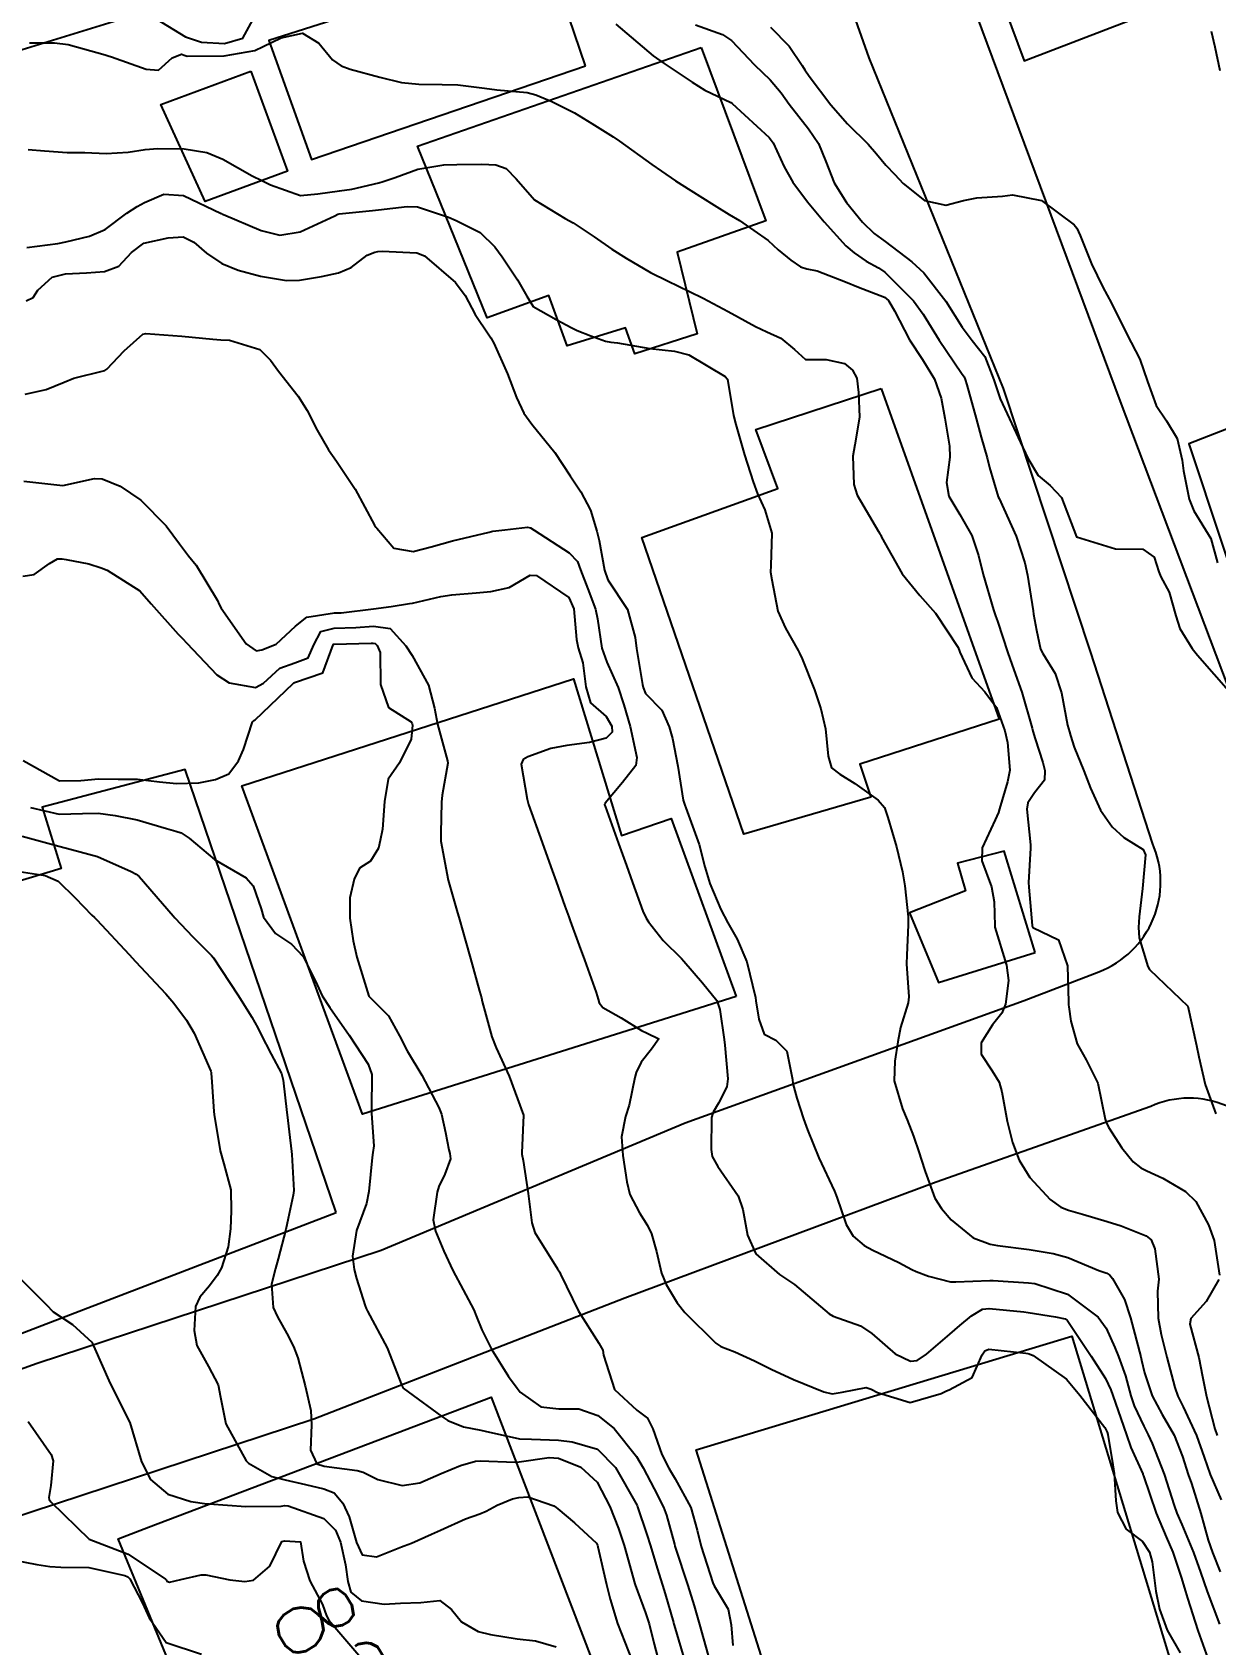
# Model space of a CAD drawing. Header units: metres. Extents: x 307586 to 320046, y 7427249 to 7434250.
# Drawn here: x 318785.1 to 318845.8, y 7428956.9 to 7429039.6 of the extents above; entities that cross this region are included whole.
import ezdxf
from ezdxf.enums import TextEntityAlignment as Align

# ---------------------------------------------------------------- set-up
doc = ezdxf.new("R2010")
doc.units = ezdxf.units.M
doc.header["$MEASUREMENT"] = 0
for name, color, linetype in [('Cotas', 45, 'Continuous'), ('Curvas de Nivel 1m', 11, 'Continuous'), ('Curvas de Nivel 5m', 15, 'Continuous'), ('Edificações', 30, 'Continuous'), ('Vias Primárias', 230, 'Continuous')]:
    doc.layers.add(name, color=color, linetype=linetype)
doc.styles.add('Style-STANDARD', font='STANDARD.shx')

msp = doc.modelspace()

# ---------------------------------------------------------------- linework, layer by layer
at = {"layer": 'Curvas de Nivel 1m', "flags": 128}
for points, elevation in [([(318791.454, 7429040.325), (318792.994, 7429039.391), (318793.817, 7429039.124), (318794.991, 7429039.045), (318795.937, 7429039.327), (318796.447, 7429040.266)], 812), ([(318784.99, 7429039.087), (318786.288, 7429039.089), (318786.989, 7429038.995), (318788.886, 7429038.459), (318788.984, 7429038.432), (318789.039, 7429038.414), (318789.199, 7429038.357), (318790.974, 7429037.726), (318791.613, 7429037.684), (318792.307, 7429038.317), (318792.802, 7429038.494), (318792.984, 7429038.428), (318793.079, 7429038.404), (318794.984, 7429038.41), (318796.555, 7429038.697), (318796.989, 7429038.9), (318797.912, 7429039.332), (318798.996, 7429039.583), (318799.835, 7429039.071), (318800.543, 7429038.217), (318800.978, 7429037.895), (318801.442, 7429037.739), (318802.97, 7429037.315), (318804.084, 7429037.055), (318804.965, 7429036.955), (318806.164, 7429036.949), (318806.965, 7429036.921), (318808.337, 7429036.751), (318808.961, 7429036.68), (318810.528, 7429036.528), (318810.958, 7429036.42), (318811.783, 7429036.082), (318812.947, 7429035.485), (318813.837, 7429034.951), (318814.935, 7429034.256), (318815.261, 7429034.037), (318816.921, 7429032.849), (318817.403, 7429032.5), (318818.136, 7429032.002), (318818.906, 7429031.503), (318820.119, 7429030.753), (318820.888, 7429030.286), (318821.413, 7429029.965), (318822.873, 7429028.944), (318823.401, 7429028.474), (318824.048, 7429027.932), (318824.538, 7429027.603), (318824.859, 7429027.496), (318825.387, 7429027.385), (318826.852, 7429026.824), (318827.507, 7429026.547), (318828.845, 7429026.035), (318829.048, 7429025.868), (318829.353, 7429025.347), (318830.123, 7429023.857), (318830.803, 7429022.836), (318831.409, 7429021.844), (318831.755, 7429020.863), (318831.938, 7429019.838), (318832.178, 7429018.406), (318832.195, 7429017.835), (318832.026, 7429016.541), (318832.141, 7429015.836), (318832.709, 7429014.902), (318833.331, 7429013.82), (318833.661, 7429012.793), (318833.9, 7429011.812), (318834.44, 7429010.009), (318834.506, 7429009.802), (318834.541, 7429009.701), (318834.639, 7429009.429), (318835.171, 7429007.795), (318835.479, 7429006.927), (318835.883, 7429005.787), (318836.411, 7429003.946), (318836.458, 7429003.781), (318836.569, 7429003.401), (318836.971, 7429002.188), (318837.076, 7429001.772), (318837.048, 7429001.27), (318836.536, 7429000.631), (318836.202, 7429000.109), (318836.148, 7428999.784), (318836.333, 7428997.954), (318836.338, 7428997.782), (318836.239, 7428996.029), (318836.252, 7428995.782), (318836.412, 7428993.822), (318836.419, 7428993.78), (318836.452, 7428993.722), (318837.766, 7428993.08), (318838.236, 7428991.753), (318838.274, 7428989.882), (318838.283, 7428989.752), (318838.295, 7428989.645), (318838.395, 7428988.917), (318838.726, 7428987.747), (318839.184, 7428986.933), (318839.778, 7428985.736), (318840.17, 7428983.897), (318840.213, 7428983.731), (318840.33, 7428983.478), (318841.013, 7428982.413), (318841.603, 7428981.711), (318841.998, 7428981.395), (318842.306, 7428981.249), (318843.119, 7428980.874), (318844.29, 7428980.178), (318844.806, 7428979.675), (318845.468, 7428978.471), (318845.748, 7428977.665), (318846.02, 7428975.887)], 813), ([(318815.07, 7429040.039), (318816.987, 7429038.418), (318817.554, 7429038.014), (318818.974, 7429037.071), (318819.634, 7429036.655), (318820.963, 7429036.017), (318821.038, 7429035.969), (318822.937, 7429034.227), (318823.14, 7429033.947), (318823.703, 7429032.721), (318824.142, 7429031.932), (318824.898, 7429030.932), (318825.749, 7429029.911), (318826.871, 7429028.675), (318827.283, 7429028.31), (318827.911, 7429027.884), (318828.53, 7429027.546), (318828.857, 7429027.32), (318830.337, 7429025.855), (318830.833, 7429025.173), (318831.641, 7429023.842), (318832.796, 7429022.141), (318832.926, 7429021.96), (318832.983, 7429021.827), (318833.062, 7429021.553), (318833.539, 7429019.818), (318833.807, 7429018.867), (318834.112, 7429017.809), (318834.237, 7429017.306), (318834.683, 7429015.801), (318834.722, 7429015.712), (318835.599, 7429013.791), (318836.05, 7429012.416), (318836.179, 7429011.785), (318836.465, 7429009.962), (318836.494, 7429009.781), (318836.635, 7429008.963), (318836.846, 7429007.998), (318836.958, 7429007.775), (318837.595, 7429006.748), (318837.927, 7429005.76), (318838.231, 7429004.102), (318838.327, 7429003.754), (318838.381, 7429003.563), (318838.565, 7429002.958), (318839.066, 7429001.745), (318839.415, 7429000.866), (318839.925, 7428999.736), (318840.514, 7428998.881), (318841.123, 7428998.338), (318842.105, 7428997.714), (318842.227, 7428997.44), (318842.076, 7428995.714), (318841.914, 7428994.262), (318841.879, 7428993.716), (318841.914, 7428993.181), (318842.344, 7428991.711), (318842.431, 7428991.56), (318844.403, 7428989.68), (318844.849, 7428987.675), (318844.964, 7428987.087), (318845.295, 7428985.671), (318845.837, 7428984.168)], 812), ([(318819.153, 7429039.998), (318820.538, 7429039.516), (318820.995, 7429039.197), (318822.18, 7429037.958), (318822.975, 7429037.19), (318823.549, 7429036.522), (318823.962, 7429035.935), (318824.944, 7429034.666), (318825.464, 7429033.915), (318825.837, 7429032.998), (318826.257, 7429031.907), (318826.898, 7429030.888), (318827.71, 7429029.888), (318828.309, 7429029.311), (318828.873, 7429028.887), (318830.255, 7429027.856), (318830.857, 7429027.291), (318831.989, 7429025.839), (318832.823, 7429024.494), (318833.338, 7429023.822), (318833.984, 7429022.991), (318834.456, 7429021.805), (318834.778, 7429020.821), (318835.251, 7429019.795), (318835.697, 7429018.847), (318836.191, 7429017.786), (318836.734, 7429016.904), (318837.34, 7429016.381), (318837.926, 7429015.762), (318838.693, 7429013.75), (318840.687, 7429013.144), (318842.089, 7429013.118), (318842.683, 7429012.715), (318842.918, 7429011.949), (318843.017, 7429011.705), (318843.448, 7429010.911), (318843.792, 7429009.693), (318843.99, 7429009.043), (318844.626, 7429008.032), (318844.9, 7429007.677), (318846.604, 7429005.727)], 811), ([(318845.598, 7429039.674), (318845.795, 7429038.872), (318846.041, 7429037.669)], 809), ([(318784.925, 7429033.617), (318785.774, 7429033.542), (318786.924, 7429033.467), (318787.834, 7429033.461), (318788.923, 7429033.412), (318790.062, 7429033.481), (318790.926, 7429033.62), (318791.582, 7429033.668), (318792.926, 7429033.645), (318794.092, 7429033.46), (318794.921, 7429033.118), (318796.42, 7429032.265), (318796.909, 7429032.028), (318797.364, 7429031.798), (318798.898, 7429031.261), (318799.785, 7429031.341), (318800.902, 7429031.496), (318801.535, 7429031.572), (318802.909, 7429031.903), (318803.132, 7429031.964), (318803.749, 7429032.177), (318804.917, 7429032.604), (318806.247, 7429032.819), (318806.92, 7429032.844), (318808.188, 7429032.86), (318808.92, 7429032.831), (318809.439, 7429032.633), (318809.948, 7429032.104), (318810.897, 7429031.039), (318812.477, 7429030.074), (318812.881, 7429029.859), (318813.959, 7429029.139), (318814.868, 7429028.505), (318815.595, 7429028.033), (318816.852, 7429027.311), (318817.713, 7429026.874), (318818.846, 7429026.331), (318819.546, 7429025.983), (318820.833, 7429025.302), (318822.235, 7429024.543), (318822.818, 7429024.266), (318823.525, 7429023.939), (318824.232, 7429023.353), (318824.802, 7429022.847), (318825.859, 7429022.853), (318826.8, 7429022.632), (318827.203, 7429022.3), (318827.422, 7429021.891), (318827.512, 7429021.159), (318827.563, 7429019.888), (318827.33, 7429018.472), (318827.22, 7429017.893), (318827.265, 7429016.428), (318827.445, 7429015.889), (318828.541, 7429014.027), (318828.631, 7429013.871), (318828.652, 7429013.83), (318828.692, 7429013.742), (318829.745, 7429011.859), (318830.656, 7429010.749), (318831.469, 7429009.842), (318832.625, 7429008.084), (318832.687, 7429007.892), (318832.704, 7429007.829), (318833.32, 7429006.529), (318833.986, 7429005.809), (318834.591, 7429005.004), (318835.015, 7429003.796), (318835.162, 7429003.199), (318835.278, 7429001.793), (318835.154, 7429001.184), (318834.743, 7428999.798), (318834.696, 7428999.623), (318834.517, 7428999.237), (318833.855, 7428997.81), (318833.831, 7428997.145), (318834.331, 7428995.802), (318834.471, 7428995.038), (318834.501, 7428993.8), (318834.512, 7428993.739), (318835.106, 7428991.793), (318835.212, 7428991.001), (318835.048, 7428989.794), (318834.861, 7428989.333), (318834.392, 7428988.734), (318833.806, 7428987.809), (318833.795, 7428987.226), (318834.369, 7428986.373), (318834.728, 7428985.796), (318834.855, 7428985.295), (318835.134, 7428983.792), (318835.412, 7428982.699), (318835.753, 7428981.786), (318836.3, 7428980.904), (318837.339, 7428979.764), (318837.895, 7428979.372), (318838.278, 7428979.226), (318838.998, 7428979.02), (318840.272, 7428978.638), (318840.979, 7428978.428), (318842.265, 7428977.909), (318842.521, 7428977.697), (318842.712, 7428977.242), (318842.914, 7428975.693), (318842.85, 7428975.078), (318842.874, 7428973.693), (318843.041, 7428972.856), (318843.331, 7428971.689), (318843.729, 7428970.125), (318843.892, 7428969.683), (318844.158, 7428969.145), (318844.851, 7428967.673), (318845.244, 7428966.557), (318845.546, 7428965.666), (318846.104, 7428964.38)], 814), ([(318784.827, 7429025.846), (318785.194, 7429026.032), (318785.423, 7429026.394), (318786.164, 7429027.066), (318786.846, 7429027.234), (318787.917, 7429027.294), (318788.848, 7429027.363), (318789.579, 7429027.622), (318790.236, 7429028.339), (318790.868, 7429028.808), (318792.102, 7429029.087), (318792.871, 7429029.132), (318793.426, 7429028.859), (318794.073, 7429028.292), (318794.855, 7429027.763), (318795.698, 7429027.424), (318796.846, 7429027.115), (318798.181, 7429026.902), (318798.843, 7429026.921), (318799.965, 7429027.1), (318800.849, 7429027.297), (318801.492, 7429027.565), (318802.314, 7429028.195), (318802.705, 7429028.351), (318802.865, 7429028.38), (318803.081, 7429028.403), (318804.865, 7429028.321), (318805.248, 7429028.156), (318806.843, 7429026.794), (318807.343, 7429026.132), (318807.859, 7429025.16), (318808.555, 7429024.114), (318808.663, 7429023.964), (318808.809, 7429023.686), (318809.518, 7429022.103), (318809.97, 7429020.903), (318810.352, 7429020.094), (318810.757, 7429019.534), (318811.947, 7429018.078), (318812.725, 7429016.883), (318813.266, 7429016.062), (318813.762, 7429015.112), (318814.085, 7429014.049), (318814.207, 7429013.566), (318814.482, 7429012.043), (318814.665, 7429011.543), (318815.668, 7429010.03), (318816.066, 7429008.588), (318816.128, 7429008.025), (318816.43, 7429006.187), (318816.471, 7429006.021), (318816.59, 7429005.715), (318817.429, 7429004.855), (318817.798, 7429004.002), (318817.982, 7429003.413), (318818.254, 7429001.994), (318818.527, 7429000.254), (318818.598, 7428999.989), (318818.66, 7428999.85), (318819.345, 7428997.982), (318819.637, 7428996.827), (318819.886, 7428995.976), (318820.46, 7428994.643), (318820.819, 7428993.966), (318821.289, 7428993.117), (318821.789, 7428991.956), (318822.227, 7428990.131), (318822.255, 7428989.951), (318822.394, 7428989.027), (318822.683, 7428988.242), (318823.28, 7428987.937), (318823.831, 7428987.384), (318824.135, 7428985.923), (318824.152, 7428985.716), (318824.349, 7428984.97), (318824.684, 7428983.916), (318824.891, 7428983.351), (318825.485, 7428981.908), (318826.287, 7428980.203), (318826.406, 7428979.898), (318826.875, 7428978.497), (318827.245, 7428977.885), (318827.802, 7428977.421), (318828.256, 7428977.168), (318829.573, 7428976.533), (318830.246, 7428976.187), (318830.472, 7428976.074), (318831.095, 7428975.837), (318832.239, 7428975.556), (318832.501, 7428975.555), (318834.24, 7428975.62), (318834.425, 7428975.614), (318836.239, 7428975.495), (318836.55, 7428975.464), (318838.23, 7428974.92), (318839.799, 7428973.734), (318840.207, 7428973.176), (318840.662, 7428972.188), (318840.847, 7428971.72), (318841.202, 7428970.738), (318841.484, 7428969.71), (318841.65, 7428969.199), (318842.147, 7428968.143), (318842.374, 7428967.698), (318842.57, 7428967.265), (318843.185, 7428965.689), (318843.697, 7428964.086), (318843.837, 7428963.683), (318844.087, 7428963.099), (318844.692, 7428961.674), (318845.058, 7428960.67), (318845.398, 7428959.666), (318846.026, 7428957.994)], 816), ([(318784.773, 7429021.074), (318785.857, 7429021.309), (318786.783, 7429021.687), (318787.279, 7429021.879), (318788.792, 7429022.264), (318788.859, 7429022.283), (318788.958, 7429022.348), (318789.847, 7429023.295), (318790.811, 7429024.148), (318790.956, 7429024.184), (318792.81, 7429024.036), (318794.402, 7429023.879), (318794.809, 7429023.855), (318795.25, 7429023.834), (318796.804, 7429023.365), (318797.354, 7429022.807), (318797.764, 7429022.245), (318798.774, 7429020.957), (318799.237, 7429020.225), (318799.748, 7429019.225), (318800.324, 7429018.214), (318800.734, 7429017.632), (318801.696, 7429016.2), (318802.695, 7429014.351), (318802.759, 7429014.254), (318802.806, 7429014.188), (318803.682, 7429013.174), (318804.681, 7429013.005), (318805.596, 7429013.239), (318806.687, 7429013.543), (318808.566, 7429013.986), (318808.692, 7429014.023), (318808.763, 7429014.038), (318809.382, 7429014.103), (318810.539, 7429014.247), (318810.694, 7429014.21), (318810.886, 7429014.088), (318812.681, 7429012.927), (318813.095, 7429012.482), (318813.263, 7429012.061), (318813.631, 7429011.082), (318814.031, 7429010.049), (318814.134, 7429009.544), (318814.353, 7429008.044), (318814.612, 7429007.333), (318815.191, 7429006.034), (318815.477, 7429005.138), (318815.806, 7429004.028), (318816.137, 7429002.444), (318816.085, 7429002.025), (318815.418, 7429001.153), (318814.524, 7429000.097), (318814.497, 7429000.067), (318814.488, 7429000.041), (318814.494, 7429000.012), (318814.522, 7428999.933), (318815.207, 7428998.033), (318815.612, 7428996.902), (318815.927, 7428996.025), (318816.458, 7428994.556), (318816.628, 7428994.191), (318816.735, 7428994.016), (318817.489, 7428993.05), (318818.434, 7428992.129), (318818.563, 7428991.989), (318819.516, 7428990.879), (318820.249, 7428989.972), (318820.398, 7428989.506), (318820.623, 7428987.968), (318820.664, 7428987.681), (318820.815, 7428985.965), (318820.764, 7428985.551), (318820.34, 7428984.712), (318820.057, 7428984.252), (318819.981, 7428983.974), (318819.958, 7428982.332), (318820.016, 7428981.973), (318820.305, 7428981.458), (318821.336, 7428979.954), (318821.587, 7428979.261), (318821.828, 7428977.947), (318822.249, 7428976.983), (318823.467, 7428975.928), (318824.228, 7428975.406), (318826.004, 7428973.902), (318826.212, 7428973.788), (318827.621, 7428973.292), (318828.203, 7428972.907), (318829.395, 7428971.858), (318830.187, 7428971.475), (318830.52, 7428971.513), (318831.002, 7428971.838), (318832.203, 7428972.859), (318832.708, 7428973.315), (318833.306, 7428973.809), (318833.875, 7428974.146), (318834.219, 7428974.191), (318835.989, 7428974.01), (318836.216, 7428973.98), (318837.615, 7428973.759), (318838.117, 7428973.657), (318838.211, 7428973.582), (318839.45, 7428971.737), (318840.176, 7428970.597), (318840.459, 7428970.017), (318840.559, 7428969.724), (318840.97, 7428968.537), (318841.257, 7428967.713), (318841.481, 7428967.054), (318842.086, 7428965.701), (318842.097, 7428965.675), (318842.121, 7428965.604), (318842.776, 7428963.693), (318843.295, 7428962.474), (318843.628, 7428961.684), (318844.054, 7428960.4), (318844.278, 7428959.678), (318844.386, 7428959.33), (318844.913, 7428957.671), (318845.435, 7428956.24)], 817), ([(318784.716, 7429016.598), (318786.713, 7429016.38), (318788.335, 7429016.74), (318788.719, 7429016.726), (318789.645, 7429016.341), (318790.706, 7429015.624), (318792.008, 7429014.317), (318792.684, 7429013.384), (318793.154, 7429012.78), (318793.554, 7429012.297), (318794.646, 7429010.485), (318794.728, 7429010.279), (318794.831, 7429010.088), (318796.105, 7429008.265), (318796.618, 7429007.913), (318796.917, 7429007.957), (318797.642, 7429008.245), (318798.632, 7429009.172), (318799.221, 7429009.64), (318800.639, 7429009.848), (318800.99, 7429009.856), (318802.642, 7429010.062), (318803.55, 7429010.176), (318804.48, 7429010.327), (318804.646, 7429010.357), (318806.101, 7429010.695), (318806.653, 7429010.785), (318807.9, 7429010.875), (318808.655, 7429010.94), (318809.604, 7429011.155), (318810.668, 7429011.791), (318810.991, 7429011.764), (318812.651, 7429010.639), (318812.915, 7429010.066), (318813.051, 7429008.487), (318813.129, 7429008.062), (318813.375, 7429007.295), (318813.534, 7429006.056), (318813.77, 7429005.237), (318814.578, 7429004.546), (318814.854, 7429004.037), (318814.876, 7429003.73), (318814.567, 7429003.432), (318813.709, 7429003.197), (318812.563, 7429003.054), (318811.734, 7429002.906), (318810.557, 7429002.478), (318810.308, 7429002.34), (318810.22, 7429002.093), (318810.526, 7429000.294), (318810.566, 7429000.09), (318810.585, 7429000.026), (318811.285, 7428998.082), (318811.732, 7428996.83), (318812.004, 7428996.075), (318812.46, 7428994.805), (318812.654, 7428994.267), (318812.727, 7428994.066), (318813.182, 7428992.801), (318813.456, 7428992.055), (318814.062, 7428990.392), (318814.163, 7428990.044), (318814.216, 7428989.858), (318814.399, 7428989.615), (318815.336, 7428989.088), (318816.387, 7428988.434), (318816.676, 7428988.306), (318817.278, 7428988.007), (318816.9, 7428987.487), (318816.365, 7428986.811), (318816.102, 7428986.277), (318816.035, 7428986.023), (318815.749, 7428984.615), (318815.568, 7428984.028), (318815.359, 7428982.993), (318815.431, 7428982.029), (318815.636, 7428980.683), (318815.787, 7428980.025), (318816.274, 7428979.08), (318816.691, 7428978.438), (318816.898, 7428978.01), (318817.151, 7428977.105), (318817.414, 7428976.002), (318817.641, 7428975.412), (318818.218, 7428974.478), (318818.613, 7428973.986), (318820.197, 7428972.4), (318820.46, 7428972.231), (318821.165, 7428971.955), (318822.186, 7428971.504), (318823.041, 7428971.07), (318824.172, 7428970.535), (318825.739, 7428969.904), (318826.162, 7428969.807), (318826.678, 7428969.892), (318827.911, 7428970.129), (318828.165, 7428970.042), (318828.491, 7428969.867), (318830.158, 7428969.369), (318831.757, 7428969.826), (318832.028, 7428969.959), (318832.166, 7428970.004), (318833.343, 7428970.641), (318833.856, 7428971.803), (318833.984, 7428972.013), (318834.196, 7428972.096), (318836.088, 7428971.887), (318836.194, 7428971.867), (318836.266, 7428971.851), (318836.464, 7428971.776), (318838.175, 7428970.553), (318838.867, 7428969.743), (318840.146, 7428968.082), (318840.263, 7428967.848), (318840.297, 7428967.728), (318840.563, 7428966.159), (318840.619, 7428965.723), (318840.703, 7428964.322), (318840.797, 7428963.719), (318841.236, 7428962.864), (318842.078, 7428962.234), (318842.433, 7428961.696), (318842.572, 7428961.189), (318842.768, 7428959.693), (318842.957, 7428958.768), (318843.338, 7428957.687), (318844.011, 7428956.525)], 818), ([(318784.663, 7429011.735), (318785.246, 7429011.812), (318786.025, 7429012.386), (318786.442, 7429012.616), (318786.675, 7429012.619), (318786.886, 7429012.588), (318788.034, 7429012.36), (318788.67, 7429012.162), (318788.98, 7429012.035), (318790.653, 7429010.988), (318791.243, 7429010.324), (318792.627, 7429008.759), (318792.853, 7429008.534), (318793.074, 7429008.303), (318794.599, 7429006.678), (318795.246, 7429006.273), (318796.591, 7429006.029), (318797.005, 7429006.254), (318797.83, 7429007.016), (318798.609, 7429007.282), (318799.288, 7429007.548), (318799.576, 7429008.22), (318799.944, 7429008.903), (318800.631, 7429009.067), (318801.736, 7429009.095), (318802.633, 7429009.178), (318803.497, 7429009.043), (318804.306, 7429008.165), (318804.615, 7429007.662), (318805.462, 7429006.151), (318805.763, 7429004.967), (318805.926, 7429004.146), (318806.439, 7429002.257), (318806.452, 7429002.141), (318806.167, 7429000.505), (318806.127, 7429000.144), (318806.095, 7428998.556), (318806.092, 7428998.144), (318806.473, 7428996.14), (318806.912, 7428994.588), (318807.042, 7428994.131), (318807.352, 7428993.036), (318807.609, 7428992.122), (318808.072, 7428990.451), (318808.173, 7428990.113), (318808.221, 7428989.933), (318808.394, 7428989.245), (318808.708, 7428988.107), (318808.938, 7428987.541), (318809.59, 7428986.098), (318810.333, 7428984.09), (318810.247, 7428982.158), (318810.252, 7428982.091), (318810.308, 7428981.765), (318810.564, 7428980.086), (318810.754, 7428978.569), (318810.92, 7428978.08), (318812.074, 7428976.223), (318812.178, 7428976.061), (318812.198, 7428976.026), (318812.232, 7428975.942), (318813.146, 7428974.051), (318814.197, 7428972.411), (318814.399, 7428972.038), (318814.442, 7428971.784), (318815, 7428970.032), (318816.152, 7428968.973), (318816.693, 7428968.557), (318816.964, 7428968.008), (318817.424, 7428966.7), (318817.791, 7428965.995), (318817.905, 7428965.787), (318818.107, 7428965.446), (318818.907, 7428963.982), (318819.245, 7428962.815), (318819.445, 7428961.976), (318820.045, 7428960.109), (318820.112, 7428959.969), (318820.837, 7428958.764), (318820.979, 7428957.956), (318821.065, 7428956.897)], 819), ([(318785.048, 7428999.864), (318786.514, 7428999.533), (318787.715, 7428999.562), (318788.515, 7428999.584), (318789.385, 7428999.47), (318790.512, 7428999.244), (318792.026, 7428998.797), (318792.506, 7428998.666), (318792.781, 7428998.581), (318793.191, 7428998.3), (318794.487, 7428997.211), (318796.11, 7428996.264), (318796.469, 7428995.863), (318796.871, 7428994.668), (318796.998, 7428994.252), (318797.607, 7428993.405), (318798.439, 7428992.872), (318799.038, 7428992.224), (318799.668, 7428990.963), (318800.011, 7428990.214), (318800.397, 7428989.624), (318801.398, 7428988.2), (318802.361, 7428986.718), (318802.552, 7428986.187), (318802.535, 7428984.387), (318802.536, 7428984.187), (318802.656, 7428982.524), (318802.605, 7428982.186), (318802.565, 7428981.931), (318802.408, 7428980.188), (318802.277, 7428979.571), (318801.769, 7428978.187), (318801.569, 7428976.865), (318801.645, 7428976.189), (318801.769, 7428975.728), (318802.214, 7428974.326), (318802.269, 7428974.179), (318802.34, 7428974.05), (318803.339, 7428972.169), (318804.098, 7428970.227), (318804.12, 7428970.16), (318804.162, 7428970.096), (318804.413, 7428969.905), (318806.148, 7428968.643), (318806.453, 7428968.443), (318807.255, 7428968.123), (318808.14, 7428967.936), (318808.36, 7428967.887), (318810.134, 7428967.501), (318810.741, 7428967.474), (318812.133, 7428967.431), (318812.832, 7428967.354), (318814.127, 7428966.973), (318815.055, 7428966.031), (318816.095, 7428964.197), (318816.154, 7428964.079), (318816.181, 7428964.019), (318816.662, 7428962.595), (318816.845, 7428962.008), (318817.188, 7428960.871), (318817.453, 7428959.999), (318817.591, 7428959.549), (318818.024, 7428958.084), (318818.05, 7428957.99), (318818.062, 7428957.95), (318818.635, 7428955.984)], 821), ([(318784.628, 7428998.399), (318786.495, 7428997.884), (318787.146, 7428997.718), (318788.488, 7428997.355), (318790.218, 7428996.592), (318790.475, 7428996.451), (318790.628, 7428996.328), (318791.818, 7428994.957), (318792.373, 7428994.311), (318792.452, 7428994.223), (318793.383, 7428993.236), (318794.333, 7428992.281), (318794.431, 7428992.165), (318795.685, 7428990.267), (318796.392, 7428989.127), (318796.71, 7428988.579), (318796.866, 7428988.253), (318797.394, 7428987.219), (318797.918, 7428986.237), (318798.014, 7428985.899), (318798.191, 7428984.232), (318798.208, 7428984.108), (318798.323, 7428983.239), (318798.441, 7428982.229), (318798.455, 7428982.084), (318798.548, 7428980.227), (318798.522, 7428979.986), (318798.269, 7428978.8), (318798.138, 7428978.232), (318797.756, 7428976.722), (318797.61, 7428976.239), (318797.404, 7428975.422), (318797.501, 7428974.241), (318797.724, 7428973.753), (318798.2, 7428972.899), (318798.536, 7428972.227), (318798.752, 7428971.657), (318799.144, 7428970.22), (318799.42, 7428968.948), (318799.46, 7428968.217), (318799.416, 7428966.925), (318799.73, 7428966.214), (318800.112, 7428966.092), (318801.808, 7428965.883), (318802.109, 7428965.794), (318802.865, 7428965.413), (318804.102, 7428965.106), (318805.008, 7428965.247), (318806.109, 7428965.726), (318807.102, 7428966.125), (318807.876, 7428966.354), (318808.117, 7428966.369), (318809.898, 7428966.31), (318810.116, 7428966.322), (318811.644, 7428966.543), (318812.12, 7428966.508), (318813.275, 7428966.048), (318814.105, 7428965.276), (318814.756, 7428964.033), (318815.202, 7428962.909), (318815.491, 7428962.026), (318816.044, 7428960.062), (318816.059, 7428960.02), (318816.593, 7428958.576), (318816.771, 7428958.009), (318817.035, 7428956.977), (318817.286, 7428956.001)], 822), ([(318784.476, 7428996.592), (318785.801, 7428996.387), (318786.47, 7428996.098), (318787.333, 7428995.238), (318788.195, 7428994.354), (318788.327, 7428994.227), (318788.45, 7428994.104), (318790.103, 7428992.333), (318790.428, 7428991.982), (318791.982, 7428990.314), (318792.398, 7428989.834), (318793.058, 7428988.969), (318793.44, 7428988.294), (318794.29, 7428986.345), (318794.314, 7428986.281), (318794.317, 7428986.245), (318794.348, 7428985.806), (318794.457, 7428984.279), (318794.473, 7428984.137), (318794.768, 7428982.275), (318794.97, 7428981.606), (318795.323, 7428980.27), (318795.346, 7428979.195), (318795.303, 7428978.27), (318795.179, 7428977.341), (318794.837, 7428976.274), (318794.623, 7428975.882), (318794.224, 7428975.349), (318793.739, 7428974.764), (318793.506, 7428974.287), (318793.44, 7428973.048), (318793.582, 7428972.286), (318794.177, 7428971.207), (318794.679, 7428970.275), (318794.793, 7428969.638), (318795.07, 7428968.271), (318796.115, 7428966.37), (318796.224, 7428966.258), (318797.431, 7428965.565), (318798.105, 7428965.396), (318799.157, 7428965.165), (318800.1, 7428964.929), (318800.619, 7428964.723), (318801.072, 7428964.195), (318801.399, 7428963.503), (318801.774, 7428962.184), (318802.064, 7428961.553), (318802.786, 7428961.449), (318804.07, 7428961.957), (318804.218, 7428962.011), (318804.585, 7428962.155), (318805.615, 7428962.607), (318806.08, 7428962.816), (318807.365, 7428963.4), (318808.088, 7428963.659), (318808.415, 7428963.782), (318808.989, 7428964.101), (318809.771, 7428964.418), (318810.097, 7428964.499), (318810.547, 7428964.533), (318811.887, 7428964.063), (318812.009, 7428963.979), (318812.091, 7428963.91), (318812.949, 7428963.187), (318814.074, 7428962.145), (318814.127, 7428962.039), (318814.148, 7428961.963), (318814.584, 7428960.035), (318814.783, 7428959.285), (318815.157, 7428958.029), (318815.903, 7428956.112)], 823), ([(318784.229, 7428976.02), (318785.851, 7428974.384), (318786.207, 7428974.017), (318787.198, 7428973.365), (318788.194, 7428972.453), (318788.244, 7428972.349), (318788.28, 7428972.261), (318789.141, 7428970.34), (318790.143, 7428968.33), (318790.748, 7428966.32), (318791.201, 7428965.41), (318792.097, 7428964.663), (318793.269, 7428964.288), (318794.092, 7428964.172), (318794.212, 7428964.159), (318796.091, 7428964.022), (318797.912, 7428964.054), (318798.091, 7428964.073), (318798.258, 7428964.062), (318800.085, 7428963.42), (318800.695, 7428962.817), (318800.939, 7428962.197), (318801.21, 7428961.038), (318801.32, 7428960.191), (318801.48, 7428959.631), (318802.033, 7428959.194), (318803.179, 7428959.021), (318804.032, 7428959.067), (318805.068, 7428959.114), (318806.034, 7428959.211), (318806.648, 7428958.75), (318807.161, 7428958.123), (318808.016, 7428957.626), (318808.648, 7428957.469), (318810.01, 7428957.246), (318810.947, 7428957.138), (318812.005, 7428956.838)], 824), ([(318845.986, 7428975.663), (318845.346, 7428974.549), (318844.558, 7428973.677), (318844.501, 7428973.386), (318844.971, 7428971.672), (318845.157, 7428970.691), (318845.362, 7428969.668), (318845.793, 7428968.017), (318845.914, 7428967.662)], 813), ([(318784.052, 7428961.305), (318785.373, 7428961.063), (318786.049, 7428960.946), (318786.597, 7428960.92), (318788.048, 7428960.906), (318789.887, 7428960.489), (318790.044, 7428960.423), (318790.148, 7428960.328), (318790.792, 7428959.08), (318791.13, 7428958.313), (318792.004, 7428957.063), (318793.823, 7428956.454)], 826)]:
    msp.add_lwpolyline(points, dxfattribs=dict(at, elevation=elevation))
at = {"layer": 'Curvas de Nivel 5m', "flags": 128}
for points, elevation in [([(318823.002, 7429039.88), (318823.961, 7429038.904), (318824.631, 7429037.925), (318824.761, 7429037.704), (318824.978, 7429037.38), (318826.101, 7429035.909), (318826.948, 7429034.926), (318828.01, 7429033.889), (318828.441, 7429033.397), (318828.922, 7429032.803), (318829.384, 7429032.332), (318829.806, 7429031.861), (318830.9, 7429030.998), (318831.983, 7429030.753), (318832.9, 7429030.997), (318833.587, 7429031.136), (318834.904, 7429031.224), (318835.416, 7429031.284), (318836.901, 7429030.994), (318838.573, 7429029.755), (318838.707, 7429029.578), (318838.877, 7429029.196), (318839.466, 7429027.744), (318840.042, 7429026.547), (318840.493, 7429025.733), (318840.832, 7429025.026), (318841.492, 7429023.723), (318841.945, 7429022.86), (318842.339, 7429021.715), (318842.775, 7429020.493), (318843.316, 7429019.702), (318843.862, 7429018.801), (318844.104, 7429017.69), (318844.184, 7429017.135), (318844.464, 7429015.684), (318844.714, 7429015.086), (318845.578, 7429013.671), (318845.927, 7429012.421)], 810), ([(318784.865, 7429028.596), (318786.453, 7429028.798), (318786.868, 7429028.876), (318788.077, 7429029.161), (318788.874, 7429029.516), (318789.996, 7429030.343), (318790.527, 7429030.696), (318790.891, 7429030.899), (318791.894, 7429031.324), (318792.897, 7429031.25), (318794.83, 7429030.335), (318794.883, 7429030.305), (318794.952, 7429030.279), (318796.875, 7429029.46), (318797.843, 7429029.221), (318798.875, 7429029.396), (318800.65, 7429030.213), (318800.806, 7429030.289), (318800.884, 7429030.306), (318802.591, 7429030.489), (318802.888, 7429030.522), (318804.37, 7429030.689), (318804.891, 7429030.669), (318806.49, 7429030.144), (318806.881, 7429029.976), (318808.105, 7429029.352), (318808.868, 7429028.627), (318809.234, 7429028.106), (318810.021, 7429026.923), (318810.498, 7429026.093), (318810.828, 7429025.568), (318812.005, 7429024.894), (318812.817, 7429024.466), (318813.081, 7429024.331), (318813.794, 7429024.055), (318814.543, 7429023.777), (318814.81, 7429023.726), (318815.147, 7429023.699), (318816.807, 7429023.406), (318818.075, 7429023.27), (318818.804, 7429023.086), (318820.683, 7429021.971), (318820.791, 7429021.831), (318821.109, 7429019.967), (318821.215, 7429019.509), (318821.674, 7429017.961), (318822.109, 7429016.576), (318822.34, 7429015.954), (318822.711, 7429015.129), (318823.075, 7429013.944), (318823.012, 7429012.28), (318823.005, 7429011.945), (318823.073, 7429011.538), (318823.38, 7429009.939), (318823.766, 7429009.065), (318824.421, 7429007.923), (318824.491, 7429007.791), (318824.619, 7429007.5), (318825.25, 7429005.914), (318825.574, 7429004.925), (318825.82, 7429003.908), (318825.954, 7429002.511), (318826.121, 7429001.904), (318826.548, 7429001.583), (318827.319, 7429001.11), (318828.529, 7429000.25), (318828.844, 7428999.867), (318829.023, 7428999.36), (318829.461, 7428997.86), (318829.77, 7428996.577), (318829.89, 7428995.856), (318830.051, 7428994.262), (318830.062, 7428993.854), (318829.986, 7428992.306), (318829.97, 7428991.855), (318830.098, 7428990.163), (318830.067, 7428989.853), (318829.661, 7428988.587), (318829.536, 7428987.858), (318829.369, 7428986.864), (318829.342, 7428985.86), (318829.77, 7428984.427), (318830.006, 7428983.853), (318830.325, 7428983.015), (318830.629, 7428982.158), (318830.733, 7428981.844), (318830.933, 7428981.211), (318831.431, 7428979.833), (318831.764, 7428979.314), (318832.272, 7428978.726), (318833.398, 7428977.809), (318834.26, 7428977.48), (318834.646, 7428977.409), (318836.257, 7428977.204), (318837.499, 7428977.005), (318838.253, 7428976.796), (318839.845, 7428976.136), (318840.245, 7428975.987), (318840.406, 7428975.889), (318840.533, 7428975.726), (318841.154, 7428974.643), (318841.463, 7428973.711), (318841.619, 7428973.12), (318841.99, 7428971.703), (318842.029, 7428971.541), (318842.181, 7428970.884), (318842.576, 7428969.696), (318843.093, 7428968.751), (318843.701, 7428967.684), (318844.132, 7428966.589), (318844.42, 7428965.677), (318844.59, 7428965.202), (318845.075, 7428963.67), (318845.446, 7428962.3), (318845.662, 7428961.664), (318846.058, 7428960.674)], 815), ([(318784.674, 7429002.276), (318786.536, 7429001.248), (318787.635, 7429001.265), (318788.538, 7429001.344), (318789.548, 7429001.33), (318790.538, 7429001.318), (318791.666, 7429001.189), (318792.535, 7429001.095), (318793.69, 7429001.138), (318794.538, 7429001.3), (318795.214, 7429001.602), (318795.719, 7429002.268), (318795.972, 7429002.853), (318796.434, 7429004.261), (318796.509, 7429004.325), (318796.574, 7429004.372), (318798.516, 7429006.231), (318798.557, 7429006.267), (318798.594, 7429006.276), (318800.043, 7429006.774), (318800.576, 7429008.21), (318800.591, 7429008.243), (318800.623, 7429008.25), (318802.516, 7429008.299), (318802.624, 7429008.302), (318802.724, 7429008.289), (318802.82, 7429008.187), (318802.983, 7429007.819), (318803.003, 7429006.184), (318803.408, 7429005.005), (318804.574, 7429004.269), (318804.625, 7429004.159), (318804.633, 7429004.099), (318804.565, 7429003.379), (318803.97, 7429002.169), (318803.399, 7429001.318), (318803.199, 7429000.18), (318803.095, 7428998.767), (318802.989, 7428998.183), (318802.894, 7428997.787), (318802.487, 7428997.124), (318801.923, 7428996.754), (318801.64, 7428996.198), (318801.431, 7428995.232), (318801.418, 7428994.2), (318801.605, 7428993.035), (318801.793, 7428992.196), (318802.403, 7428990.19), (318803.411, 7428989.193), (318803.972, 7428988.166), (318804.371, 7428987.387), (318805.118, 7428986.152), (318805.989, 7428984.491), (318806.119, 7428984.142), (318806.324, 7428983.208), (318806.501, 7428982.324), (318806.549, 7428982.136), (318806.582, 7428981.863), (318806.297, 7428981.077), (318805.996, 7428980.435), (318805.91, 7428980.144), (318805.694, 7428978.721), (318805.82, 7428978.144), (318806.248, 7428977.127), (318806.716, 7428976.133), (318807.243, 7428975.144), (318807.777, 7428974.117), (318807.909, 7428973.814), (318808.203, 7428973.089), (318808.69, 7428972.105), (318809.564, 7428970.704), (318810, 7428970.092), (318810.161, 7428969.897), (318811.226, 7428969.146), (318812.153, 7428969.039), (318813.164, 7428969.038), (318814.149, 7428968.697), (318814.987, 7428968.032), (318816.121, 7428966.589), (318816.472, 7428966.015), (318817.038, 7428964.941), (318817.512, 7428963.999), (318817.671, 7428963.579), (318818.074, 7428962.092), (318818.1, 7428961.99), (318818.115, 7428961.946), (318818.757, 7428959.983), (318819.077, 7428958.935), (318819.353, 7428957.977), (318819.882, 7428956.084)], 820), ([(318784.93, 7428968.392), (318786.118, 7428966.688), (318786.204, 7428966.379), (318786.1, 7428965.104), (318785.991, 7428964.484), (318786.014, 7428964.381), (318786.091, 7428964.275), (318788.063, 7428962.35), (318790.062, 7428961.586), (318791.977, 7428960.301), (318792.006, 7428960.264), (318792.042, 7428960.199), (318792.184, 7428960.156), (318792.759, 7428960.293), (318793.8, 7428960.529), (318794.047, 7428960.529), (318795.273, 7428960.268), (318796.042, 7428960.176), (318796.488, 7428960.253), (318797.331, 7428960.964), (318797.943, 7428962.232), (318798.073, 7428962.266), (318798.904, 7428962.222), (318799.047, 7428961.231), (318799.374, 7428960.217), (318800.031, 7428959.012), (318800.237, 7428958.419), (318800.342, 7428958.205), (318801.995, 7428956.286)], 825)]:
    msp.add_lwpolyline(points, dxfattribs=dict(at, elevation=elevation))
at = {"layer": 'Edificações'}
for points in [[(318860.47, 7429030.551), (318870.774, 7429034.672), (318867.385, 7429040.63), (318862.215, 7429054.281), (318859.232, 7429053.317), (318855.503, 7429062.519), (318856.639, 7429063.47), (318854.621, 7429068.772), (318848.084, 7429066.537), (318846.724, 7429069.955), (318857.692, 7429074.206), (318856.244, 7429078.469), (318855.016, 7429078.075), (318853.086, 7429083.114), (318823.466, 7429071.761), (318828.592, 7429058.335), (318834.385, 7429042.53), (318836, 7429038.161), (318845.413, 7429041.784), (318843.255, 7429047.268), (318852.841, 7429050.812), (318856.329, 7429042.073), (318860.47, 7429030.551)], [(318793.515, 7429041.493), (318790.421, 7429049.97), (318772.856, 7429044.521), (318775.716, 7429036.002), (318793.515, 7429041.493)], [(318813.515, 7429037.904), (318811.529, 7429043.748), (318797.267, 7429039.208), (318799.461, 7429033.103), (318813.515, 7429037.904)], [(318819.451, 7429038.85), (318822.765, 7429029.954), (318818.208, 7429028.351), (318819.244, 7429024.162), (318816.034, 7429023.127), (318815.568, 7429024.472), (318812.564, 7429023.541), (318811.632, 7429026.127), (318808.474, 7429024.989), (318804.901, 7429033.782), (318819.451, 7429038.85)], [(318796.348, 7429037.637), (318798.227, 7429032.5), (318794.007, 7429030.952), (318791.732, 7429035.925), (318796.348, 7429037.637)], [(318828.667, 7429021.363), (318834.722, 7429004.395), (318827.589, 7429002.089), (318828.153, 7429000.397), (318821.636, 7428998.5), (318816.401, 7429013.725), (318823.381, 7429016.237), (318822.252, 7429019.261), (318828.667, 7429021.363)], [(318862.135, 7429018.245), (318854.961, 7429015.841), (318852.74, 7429021.758), (318844.455, 7429018.522), (318851.305, 7428997.887), (318864.218, 7429003.018), (318863.338, 7429006.716), (318866.254, 7429007.826), (318862.135, 7429018.245)], [(318821.247, 7428990.181), (318802.082, 7428984.144), (318795.88, 7429000.984), (318812.898, 7429006.465), (318815.363, 7428998.442), (318817.908, 7428999.316), (318821.247, 7428990.181)], [(318800.721, 7428979.113), (318792.984, 7429001.815), (318785.65, 7428999.883), (318786.617, 7428996.744), (318777.832, 7428994.087), (318772.349, 7429005.05), (318768.964, 7429004.406), (318772.994, 7428991.686), (318768.239, 7428989.915), (318768.964, 7428987.5), (318766.788, 7428986.856), (318765.66, 7428989.915), (318761.227, 7428988.949), (318761.145, 7428985.212), (318767.431, 7428969.272), (318769.849, 7428967.259), (318800.721, 7428979.113)], [(318836.571, 7428992.433), (318834.988, 7428997.639), (318832.586, 7428997.026), (318832.995, 7428995.597), (318830.134, 7428994.474), (318831.616, 7428990.902), (318836.571, 7428992.433)], [(318877.845, 7428872.606), (318851.448, 7428864.206), (318840.819, 7428896.64), (318854.017, 7428900.957), (318851.448, 7428908.774), (318839.417, 7428905.04), (318827.961, 7428939.187), (318819.188, 7428966.939), (318838.46, 7428972.772), (318857.283, 7428910.722), (318856.652, 7428910.484), (318859.373, 7428902.609), (318867.536, 7428905.263), (318877.845, 7428872.606)], [(318791.099, 7428962.964), (318808.671, 7428969.632), (318816.268, 7428949.857), (318812.047, 7428947.788), (318812.354, 7428946.178), (318807.597, 7428944.492), (318805.448, 7428950.01), (318796.317, 7428945.948), (318789.548, 7428962.365), (318791.099, 7428962.964)]]:
    msp.add_lwpolyline(points, dxfattribs=at)
at = {"layer": 'Vias Primárias'}
msp.add_lwpolyline([(318843.474, 7429127.439), (318810.477, 7429113.52, 0.403112), (318807.898, 7429107.507), (318813.749, 7429092.844), (318819.805, 7429076.211), (318825.929, 7429059.855), (318832.997, 7429042.022), (318840.937, 7429020.686), (318847.4, 7429003.581), (318849.623, 7428998.532, 0.476991), (318853.997, 7428996.294), (318872.356, 7429003.012), (318895.24, 7429011.24), (318907.639, 7429015.158)], format="xyb", dxfattribs=at)
msp.add_lwpolyline([(318843.474, 7429127.439), (318810.477, 7429113.52, 0.403112), (318807.898, 7429107.507), (318813.749, 7429092.844), (318819.805, 7429076.211), (318825.929, 7429059.855), (318832.997, 7429042.022), (318840.937, 7429020.686), (318847.4, 7429003.581), (318849.623, 7428998.532, 0.476991), (318853.997, 7428996.294), (318872.356, 7429003.012), (318895.24, 7429011.24), (318907.639, 7429015.158)], format="xyb", dxfattribs=at)
for points, elevation in [([(318764.174, 7428963.777), (318785.391, 7428971.385), (318803.033, 7428977.182), (318818.62, 7428983.709), (318836.005, 7428989.982), (318839.845, 7428991.453, 0.429428), (318842.584, 7428998.046), (318839.427, 7429007.821), (318834.952, 7429021.36), (318828.056, 7429038.32), (318822.212, 7429054.847), (318816.684, 7429068.124), (318811.049, 7429083.288), (318806.152, 7429096.611), (318802.781, 7429105.677, 0.391394), (318798.94, 7429107.621), (318792.889, 7429106.78), (318780.459, 7429102.198), (318758.451, 7429095.151), (318740.494, 7429088.993), (318726.433, 7429083.622), (318715.905, 7429079.728)], 829.719), ([(318764.174, 7428963.777), (318785.391, 7428971.385), (318803.033, 7428977.182), (318818.62, 7428983.709), (318836.005, 7428989.982), (318839.845, 7428991.453, 0.429428), (318842.584, 7428998.046), (318839.427, 7429007.821), (318834.952, 7429021.36), (318828.056, 7429038.32), (318822.212, 7429054.847), (318816.684, 7429068.124), (318811.049, 7429083.288), (318806.152, 7429096.611), (318802.781, 7429105.677, 0.391394), (318798.94, 7429107.621), (318792.889, 7429106.78), (318780.459, 7429102.198), (318758.451, 7429095.151), (318740.494, 7429088.993), (318726.433, 7429083.622), (318715.905, 7429079.728)], 829.719), ([(318834.633, 7428826.303), (318858.16, 7428837.474), (318887.709, 7428851.325, 0.325635), (318892.081, 7428859.272, 0.063684), (318890.976, 7428863.529), (318886.662, 7428876.435), (318881.189, 7428891.285), (318874.821, 7428909.136), (318871.081, 7428919.266), (318863.186, 7428941.265), (318858.342, 7428955.324), (318853.023, 7428969.964), (318849.02, 7428981.71, 0.441839), (318842.496, 7428984.548), (318831.5, 7428980.659), (318815.535, 7428974.711), (318799.578, 7428968.508), (318783.726, 7428963.29), (318767.024, 7428957.617)], 828.165), ([(318834.633, 7428826.303), (318858.16, 7428837.474), (318887.709, 7428851.325, 0.325635), (318892.081, 7428859.272, 0.063684), (318890.976, 7428863.529), (318886.662, 7428876.435), (318881.189, 7428891.285), (318874.821, 7428909.136), (318871.081, 7428919.266), (318863.186, 7428941.265), (318858.342, 7428955.324), (318853.023, 7428969.964), (318849.02, 7428981.71, 0.441839), (318842.496, 7428984.548), (318831.5, 7428980.659), (318815.535, 7428974.711), (318799.578, 7428968.508), (318783.726, 7428963.29), (318767.024, 7428957.617)], 828.165)]:
    msp.add_lwpolyline(points, format="xyb", dxfattribs=dict(at, elevation=elevation))

# ---------------------------------------------------------------- texts
at = {"layer": 'Cotas', "style": 'Style-STANDARD'}
msp.add_text('825', height=4, rotation=301.45966, dxfattribs=at).set_placement((318801.294, 7428955.529, 825), align=Align.MIDDLE_CENTER)

doc.saveas('drawing.dxf')
